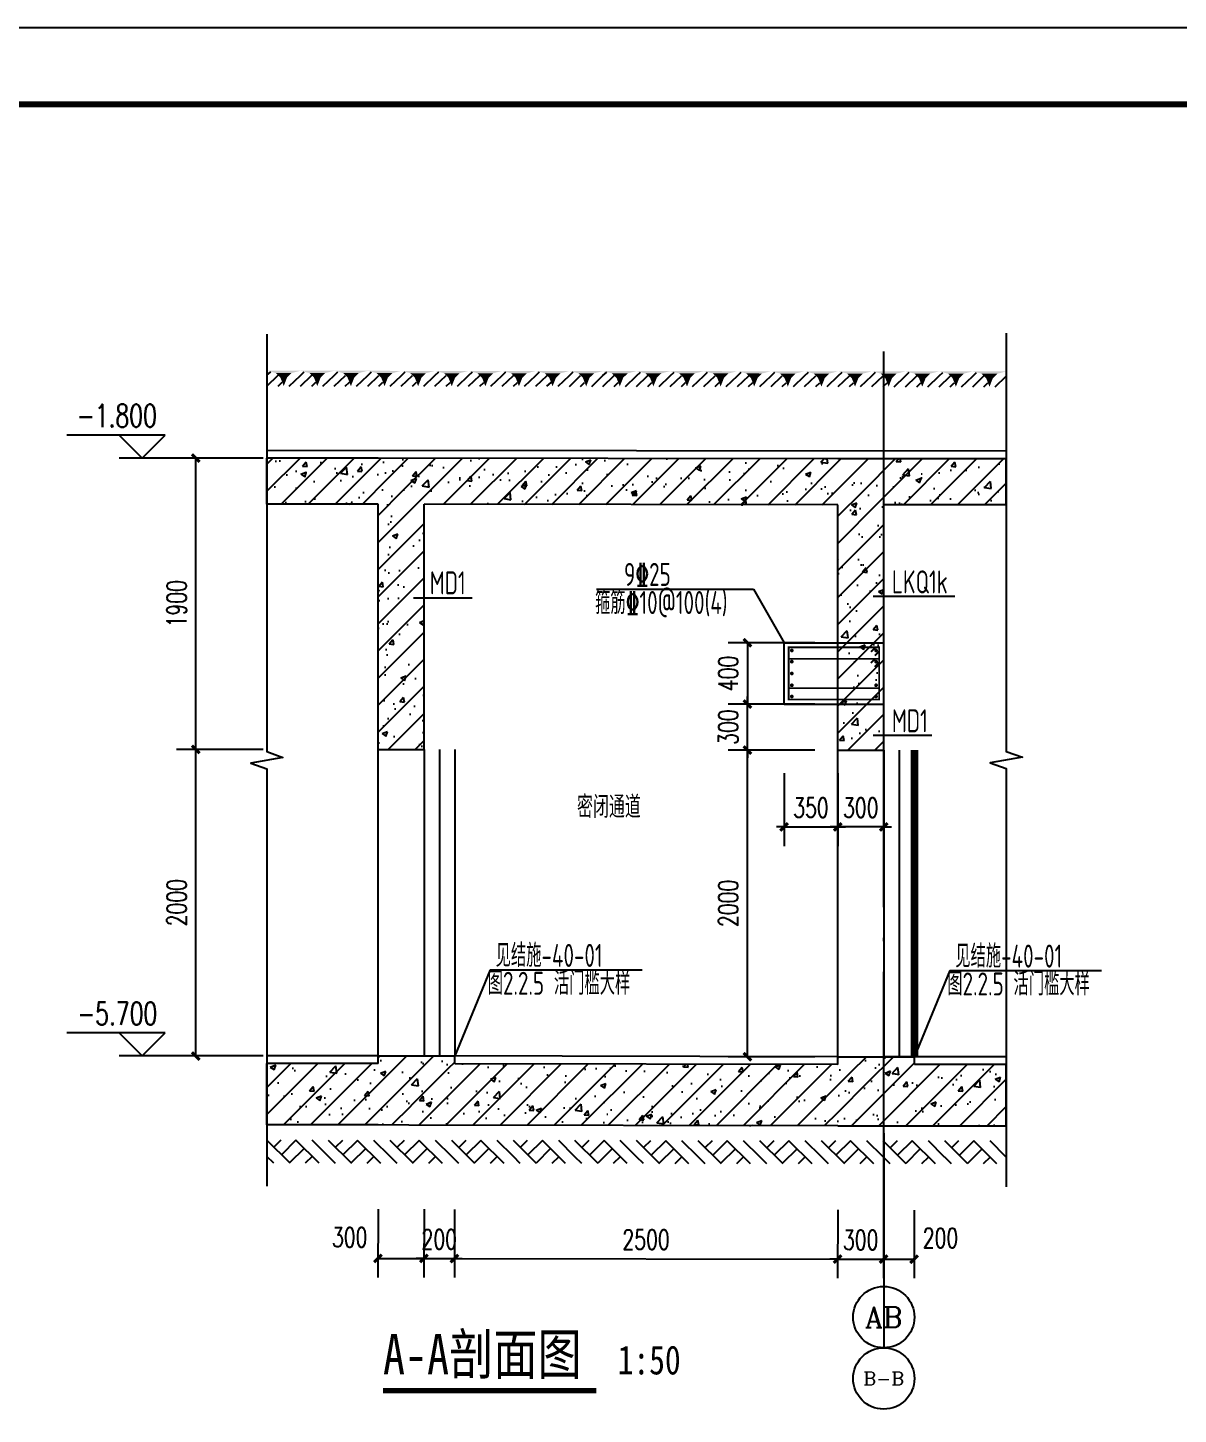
# Model space of a CAD drawing. Extents: x 37906 to 290206, y -18154 to 41246.
# Drawn here: x 89689 to 97199, y 32201 to 41246 of the extents above; entities that cross this region are included whole.
import ezdxf
from ezdxf.enums import TextEntityAlignment as Align

# ---------------------------------------------------------------- set-up
doc = ezdxf.new("R2010")
doc.units = 0
doc.header["$LTSCALE"] = 1000
doc.header["$MEASUREMENT"] = 0
doc.linetypes.add('DOTE', pattern=[2.42, 2, -0.2, 0.02, -0.2])
for name, color, linetype in [('$0$填充', 8, 'Continuous'), ('AXIS', 3, 'Continuous'), ('AXIS_TEXT', 7, 'Continuous'), ('DIM_ELEV', 3, 'Continuous'), ('DIM_SYMB', 3, 'Continuous'), ('DOTE', 1, 'DOTE'), ('ECA_TK', 7, 'Continuous'), ('PUB_DIM', 3, 'Continuous'), ('PUB_HATCH', 8, 'Continuous'), ('PUB_TEXT', 7, 'Continuous'), ('REIN', 1, 'Continuous'), ('RF-M', 7, 'Continuous'), ('RF-QT', 30, 'Continuous'), ('SURFACE', 6, 'Continuous'), ('TEXT', 7, 'Continuous'), ('tk', 7, 'Continuous'), ('可见线', 7, 'Continuous')]:
    doc.layers.add(name, color=color, linetype=linetype)
doc.layers.add('RF-WZ', color=110, linetype='Continuous', lineweight=0)
doc.styles.add('_TCH_AXIS', font='COMPLEX', dxfattribs={"bigfont": 'GBCBIG'})
doc.styles.add('_TCH_DIM', font='SIMPLEX', dxfattribs={"bigfont": 'GBCBIG'})
doc.styles.add('_TCH_DIM_T3', font='SIMPLEX', dxfattribs={"width": 0.705882, "bigfont": 'GBCBIG'})
doc.styles.add('COMPLEX', font='COMPLEX.shx', dxfattribs={"width": 0.65})
doc.styles.add('KING-1', font='GBENOR', dxfattribs={"bigfont": 'GBCBIG'})
doc.styles.get("Standard").update_dxf_attribs({"font": 'tssdeng2.shx', "width": 0.7, "bigfont": 'hztxt.shx'})
doc.styles.add('TSSD_Rein', font='tssdeng2.shx', dxfattribs={"width": 0.7, "bigfont": 'tssdchn.shx'})
doc.styles.add('TYDG_01', font='', dxfattribs={"width": 0.8})
doc.styles.get('TYDG_01').set_extended_font_data('SimSun')
doc.dimstyles.new('_TCH_ARCH&&50', dxfattribs={"dimtxt": 127.5, "dimasz": 50, "dimexe": 125, "dimexo": 150, "dimgap": 61.25, "dimtad": 1, "dimdec": 0, "dimrnd": 5, "dimzin": 0, "dimdsep": 46, "dimtxsty": '_TCH_DIM_T3', "dimblk": 'ARCHTICK', "dimcen": 0.09, "dimclrt": 7, "dimazin": 2, "dimtfac": 1, "dimtdec": 0, "dimtix": 1, "dimtmove": 2, "dimatfit": 3, "dimfxl": 1, "dimtolj": 1, "dimtzin": 0, "dimarcsym": 0})
pattern_1 = [(45, (-1661801.9, -36158.18), (-88.388348, 88.388348), []), (50, (-1661801.9, -36158.18), (358.63009, -31.376067), [37.5, -412.5]), (355, (-1661801.9, -36158.18), (-69.37567, 376.09607), [30, -330]), (100.4514, (-1661772, -36160.8), (289.25469, 344.71977), [31.870095, -350.571056]), (46.1842, (-1661801.9, -36058.18), (533.62052, -82.75951), [56.25, -618.75]), (96.6356, (-1661757.43, -36065.07), (467.33135, 487.05894), [47.80514, -525.8565]), (351.1842, (-1661801.9, -36058.2), (467.33097, 487.0593), [45, -495]), (21, (-1661751.9, -36083.18), (298.453526, -201.309445), [37.5, -412.5]), (326, (-1661751.9, -36083.18), (121.657666, 362.57502), [30, -330]), (71.4514, (-1661727.03, -36099.95), (420.111314, 161.26525), [31.870095, -350.571056]), (37.5, (-1661801.9, -36158.18), (6.079928, 166.446927), [0, -326, 0, -335, 0, -331.25]), (7.5, (-1661801.9, -36158.18), (131.534769, 197.205856), [0, -191, 0, -318.5, 0, -126.25]), (327.5, (-1661913.4, -36158.18), (266.911218, -11.277436), [0, -125, 0, -390, 0, -517.5]), (317.5, (-1661963.4, -36158.18), (291.593085, 50.05249), [0, -162.5, 0, -259, 0, -367.5])]

# ---------------------------------------------------------------- blocks, each defined once
blk = doc.blocks.new('10B_A1E图框')
at = {"layer": 'ECA_TK'}
blk.add_lwpolyline([(0, 0), (841, 0), (841, 594), (0, 594)], close=True, dxfattribs=at)
at = {"layer": 'ECA_TK', "const_width": 0.8}
blk.add_lwpolyline([(831, 10), (831, 584), (18, 584), (18, 10)], close=True, dxfattribs=at)
blk = doc.blocks.new('_ArchTick')
at = {"color": 0, "linetype": 'ByBlock', "const_width": 0.4}
blk.add_lwpolyline([(-0.5, -0.5), (0.5, 0.5)], dxfattribs=at)
blk = doc.blocks.new('*D999')
at = {"layer": 'Defpoints', "color": 0, "transparency": 16777216}
for p in [(95276.3, 33683.8), (95474.8, 33683.5), (95474.1, 33213.2)]:
    blk.add_point(p, dxfattribs=at)
at = {"layer": 'PUB_DIM', "color": 0, "lineweight": -2, "transparency": 16777216}
for p, q in [((95276.1, 33533.8), (95275.4, 33088.5)), ((95474.6, 33533.5), (95474, 33088.2)), ((95275.6, 33213.5), (95474.1, 33213.2))]:
    blk.add_line(p, q, dxfattribs=at)
at = {"layer": 'PUB_DIM', "color": 0, "lineweight": -2, "transparency": 16777216, "xscale": 50, "yscale": 50, "zscale": 50}
for p, rotation in [((95275.6, 33213.5), 179.9164864414937), ((95474.1, 33213.2), 359.9164864414937)]:
    blk.add_blockref('_ArchTick', p, dxfattribs=dict(at, rotation=rotation))
at = {"layer": 'PUB_DIM', "color": 7, "transparency": 16777216, "insert": (95646.8, 33350.4), "char_height": 127.5, "attachment_point": 5, "rotation": 359.91649, "style": '_TCH_DIM_T3'}
blk.add_mtext('\\A1;200', dxfattribs=at)
blk = doc.blocks.new('*D1000')
at = {"layer": 'Defpoints', "color": 0, "transparency": 16777216}
for p in [(94976.3, 33684.2), (95276.3, 33683.8), (95275.6, 33213.5)]:
    blk.add_point(p, dxfattribs=at)
at = {"layer": 'PUB_DIM', "color": 0, "lineweight": -2, "transparency": 16777216}
for p, q in [((94976.1, 33534.2), (94975.4, 33088.9)), ((95276.1, 33533.8), (95275.4, 33088.5)), ((94975.6, 33213.9), (94925.6, 33214)), ((94975.6, 33213.9), (95275.6, 33213.5)), ((95275.6, 33213.5), (95325.6, 33213.4))]:
    blk.add_line(p, q, dxfattribs=at)
at = {"layer": 'PUB_DIM', "color": 0, "lineweight": -2, "transparency": 16777216, "xscale": 50, "yscale": 50, "zscale": 50}
for p, rotation in [((94975.6, 33213.9), 359.916486441494), ((95275.6, 33213.5), 179.9164864414941)]:
    blk.add_blockref('_ArchTick', p, dxfattribs=dict(at, rotation=rotation))
at = {"layer": 'PUB_DIM', "color": 7, "transparency": 16777216, "insert": (95125.8, 33338.7), "char_height": 127.5, "attachment_point": 5, "rotation": 359.91649, "style": '_TCH_DIM_T3'}
blk.add_mtext('\\A1;300', dxfattribs=at)
blk = doc.blocks.new('*D1001')
at = {"layer": 'Defpoints', "color": 0, "transparency": 16777216}
for p in [(92474.9, 33687.9), (94976.3, 33684.2), (94975.6, 33213.9)]:
    blk.add_point(p, dxfattribs=at)
at = {"layer": 'PUB_DIM', "color": 0, "lineweight": -2, "transparency": 16777216}
for p, q in [((92474.6, 33537.9), (92474, 33092.5)), ((94976.1, 33534.2), (94975.4, 33088.9)), ((92474.2, 33217.5), (94975.6, 33213.9))]:
    blk.add_line(p, q, dxfattribs=at)
at = {"layer": 'PUB_DIM', "color": 0, "lineweight": -2, "transparency": 16777216, "xscale": 50, "yscale": 50, "zscale": 50}
for p, rotation in [((92474.2, 33217.5), 179.916486441493), ((94975.6, 33213.9), 359.916486441493)]:
    blk.add_blockref('_ArchTick', p, dxfattribs=dict(at, rotation=rotation))
at = {"layer": 'PUB_DIM', "color": 7, "transparency": 16777216, "insert": (93725.1, 33340.7), "char_height": 127.5, "attachment_point": 5, "rotation": 359.91649, "style": '_TCH_DIM_T3'}
blk.add_mtext('\\A1;2500', dxfattribs=at)
blk = doc.blocks.new('*D1002')
at = {"layer": 'Defpoints', "color": 0, "transparency": 16777216}
for p in [(92276.3, 33688.2), (92474.9, 33687.9), (92474.2, 33217.5)]:
    blk.add_point(p, dxfattribs=at)
at = {"layer": 'PUB_DIM', "color": 0, "lineweight": -2, "transparency": 16777216}
for p, q in [((92276.1, 33538.2), (92275.4, 33092.8)), ((92474.6, 33537.9), (92474, 33092.5)), ((92275.6, 33217.8), (92225.6, 33217.9)), ((92275.6, 33217.8), (92474.2, 33217.5)), ((92474.2, 33217.5), (92524.2, 33217.5))]:
    blk.add_line(p, q, dxfattribs=at)
at = {"layer": 'PUB_DIM', "color": 0, "lineweight": -2, "transparency": 16777216, "xscale": 50, "yscale": 50, "zscale": 50}
for p, rotation in [((92275.6, 33217.8), 359.9164864414922), ((92474.2, 33217.5), 179.9164864414922)]:
    blk.add_blockref('_ArchTick', p, dxfattribs=dict(at, rotation=rotation))
at = {"layer": 'PUB_DIM', "color": 7, "transparency": 16777216, "insert": (92375.1, 33342.7), "char_height": 127.5, "attachment_point": 5, "rotation": 359.91649, "style": '_TCH_DIM_T3'}
blk.add_mtext('\\A1;200', dxfattribs=at)
blk = doc.blocks.new('*D1003')
at = {"layer": 'Defpoints', "color": 0, "transparency": 16777216}
for p in [(91976.3, 33688.6), (92276.3, 33688.2), (92275.6, 33217.8)]:
    blk.add_point(p, dxfattribs=at)
at = {"layer": 'PUB_DIM', "color": 0, "lineweight": -2, "transparency": 16777216}
for p, q in [((91976.1, 33538.6), (91975.4, 33093.3)), ((92276.1, 33538.2), (92275.4, 33092.8)), ((91975.6, 33218.3), (92275.6, 33217.8))]:
    blk.add_line(p, q, dxfattribs=at)
at = {"layer": 'PUB_DIM', "color": 0, "lineweight": -2, "transparency": 16777216, "xscale": 50, "yscale": 50, "zscale": 50}
for p, rotation in [((91975.6, 33218.3), 179.916486441493), ((92275.6, 33217.8), 359.916486441493)]:
    blk.add_blockref('_ArchTick', p, dxfattribs=dict(at, rotation=rotation))
at = {"layer": 'PUB_DIM', "color": 7, "transparency": 16777216, "insert": (91790.7, 33356.1), "char_height": 127.5, "attachment_point": 5, "rotation": 359.91649, "style": '_TCH_DIM_T3'}
blk.add_mtext('\\A1;300', dxfattribs=at)
blk = doc.blocks.new('*D1004')
at = {"layer": 'Defpoints', "color": 0, "transparency": 16777216}
for p in [(90786.2, 38438.6), (91376.3, 38438.6), (91376.3, 36538.6)]:
    blk.add_point(p, dxfattribs=at)
at = {"layer": 'PUB_DIM', "color": 0, "lineweight": -2, "transparency": 16777216}
for p, q in [((91226.3, 38438.6), (90661.2, 38438.6)), ((90786.2, 36538.6), (90786.2, 38438.6)), ((91226.3, 36538.6), (90661.2, 36538.6))]:
    blk.add_line(p, q, dxfattribs=at)
at = {"layer": 'PUB_DIM', "color": 0, "lineweight": -2, "transparency": 16777216, "xscale": 50, "yscale": 50, "zscale": 50}
for p, rotation in [((90786.2, 38438.6), 90), ((90786.2, 36538.6), 270)]:
    blk.add_blockref('_ArchTick', p, dxfattribs=dict(at, rotation=rotation))
at = {"layer": 'PUB_DIM', "color": 7, "transparency": 16777216, "insert": (90661.2, 37488.6), "char_height": 127.5, "attachment_point": 5, "rotation": 90, "style": '_TCH_DIM_T3'}
blk.add_mtext('\\A1;1900', dxfattribs=at)
blk = doc.blocks.new('*D1005')
at = {"layer": 'Defpoints', "color": 0, "transparency": 16777216}
for p in [(90786.2, 36538.6), (91376.3, 36538.6), (91376.3, 34538.6)]:
    blk.add_point(p, dxfattribs=at)
at = {"layer": 'PUB_DIM', "color": 0, "lineweight": -2, "transparency": 16777216}
for p, q in [((91226.3, 36538.6), (90661.2, 36538.6)), ((90786.2, 34538.6), (90786.2, 36538.6)), ((91226.3, 34538.6), (90661.2, 34538.6))]:
    blk.add_line(p, q, dxfattribs=at)
at = {"layer": 'PUB_DIM', "color": 0, "lineweight": -2, "transparency": 16777216, "xscale": 50, "yscale": 50, "zscale": 50}
for p, rotation in [((90786.2, 36538.6), 90), ((90786.2, 34538.6), 270)]:
    blk.add_blockref('_ArchTick', p, dxfattribs=dict(at, rotation=rotation))
at = {"layer": 'PUB_DIM', "color": 7, "transparency": 16777216, "insert": (90661.2, 35538.6), "char_height": 127.5, "attachment_point": 5, "rotation": 90, "style": '_TCH_DIM_T3'}
blk.add_mtext('\\A1;2000', dxfattribs=at)
blk = doc.blocks.new('$LinePat$素土夯实')
at = {"color": 0}
for p, q in [((0, -210), (210, 0)), ((120, -300), (420, 0)), ((420, 0), (608, -188)), ((495, -300), (795, 0)), ((615, 0), (705, -90)), ((315, -105), (502, -293)), ((210, -210), (300, -300)), ((705, -300), (795, -210))]:
    blk.add_line(p, q, dxfattribs=at)
blk = doc.blocks.new('$LinePat$自然土壤')
at = {"color": 0}
for p, q in [((0, -90), (71, -19)), ((0, -300), (211, -89)), ((210, -300), (286, -224)), ((420, -300), (630, -90))]:
    blk.add_line(p, q, dxfattribs=at)
for points in [[(0, 0), (630, 0), (168, -45), (462, -45)], [(168, -45), (462, -45), (252, -132), (378, -132)], [(252, -132), (378, -132), (315, -300)]]:
    blk.add_solid(points, dxfattribs=at)
blk = doc.blocks.new('_AXISO')
blk.add_circle((0, 0), 0.5)
at = {"layer": 'AXIS_TEXT', "style": 'COMPLEX', "width": 1.041667}
blk.add_attdef('A', text='', height=0.56, dxfattribs=at).set_placement((-0.25, -0.28), (0.25, -0.28), align=Align.FIT)
blk = doc.blocks.new('*D1032')
at = {"layer": 'Defpoints', "color": 0, "transparency": 16777216}
for p in [(94386.2, 36833.9), (94976.3, 36833.9), (94976.3, 36533.9)]:
    blk.add_point(p, dxfattribs=at)
at = {"layer": 'PUB_DIM', "color": 0, "lineweight": -2, "transparency": 16777216}
for p, q in [((94826.3, 36833.9), (94261.2, 36833.9)), ((94386.2, 36833.9), (94386.2, 36883.9)), ((94386.2, 36533.9), (94386.2, 36833.9)), ((94826.3, 36533.9), (94261.2, 36533.9)), ((94386.2, 36533.9), (94386.2, 36483.9))]:
    blk.add_line(p, q, dxfattribs=at)
at = {"layer": 'PUB_DIM', "color": 0, "lineweight": -2, "transparency": 16777216, "xscale": 50, "yscale": 50, "zscale": 50}
for p, rotation in [((94386.2, 36833.9), 270), ((94386.2, 36533.9), 90)]:
    blk.add_blockref('_ArchTick', p, dxfattribs=dict(at, rotation=rotation))
at = {"layer": 'PUB_DIM', "color": 7, "transparency": 16777216, "insert": (94261.2, 36683.9), "char_height": 127.5, "attachment_point": 5, "rotation": 90, "style": '_TCH_DIM_T3'}
blk.add_mtext('\\A1;300', dxfattribs=at)
blk = doc.blocks.new('*D1033')
at = {"layer": 'Defpoints', "color": 0, "transparency": 16777216}
for p in [(94386.2, 36533.9), (94976.3, 36533.9), (94976.3, 34533.9)]:
    blk.add_point(p, dxfattribs=at)
at = {"layer": 'PUB_DIM', "color": 0, "lineweight": -2, "transparency": 16777216}
for p, q in [((94826.3, 36533.9), (94261.2, 36533.9)), ((94386.2, 34533.9), (94386.2, 36533.9)), ((94826.3, 34533.9), (94261.2, 34533.9))]:
    blk.add_line(p, q, dxfattribs=at)
at = {"layer": 'PUB_DIM', "color": 0, "lineweight": -2, "transparency": 16777216, "xscale": 50, "yscale": 50, "zscale": 50}
for p, rotation in [((94386.2, 36533.9), 90), ((94386.2, 34533.9), 270)]:
    blk.add_blockref('_ArchTick', p, dxfattribs=dict(at, rotation=rotation))
at = {"layer": 'PUB_DIM', "color": 7, "transparency": 16777216, "insert": (94261.2, 35533.9), "char_height": 127.5, "attachment_point": 5, "rotation": 90, "style": '_TCH_DIM_T3'}
blk.add_mtext('\\A1;2000', dxfattribs=at)
blk = doc.blocks.new('*D1034')
at = {"layer": 'Defpoints', "color": 0, "transparency": 16777216}
for p in [(94976.3, 37233.9), (94386.2, 36833.9), (94976.3, 36833.9)]:
    blk.add_point(p, dxfattribs=at)
at = {"layer": 'PUB_DIM', "color": 0, "lineweight": -2, "transparency": 16777216}
for p, q in [((94826.3, 37233.9), (94261.2, 37233.9)), ((94386.2, 37233.9), (94386.2, 36833.9)), ((94826.3, 36833.9), (94261.2, 36833.9))]:
    blk.add_line(p, q, dxfattribs=at)
at = {"layer": 'PUB_DIM', "color": 0, "lineweight": -2, "transparency": 16777216, "xscale": 50, "yscale": 50, "zscale": 50}
for p, rotation in [((94386.2, 37233.9), 90), ((94386.2, 36833.9), 270)]:
    blk.add_blockref('_ArchTick', p, dxfattribs=dict(at, rotation=rotation))
at = {"layer": 'PUB_DIM', "color": 7, "transparency": 16777216, "insert": (94261.2, 37033.9), "char_height": 127.5, "attachment_point": 5, "rotation": 90, "style": '_TCH_DIM_T3'}
blk.add_mtext('\\A1;400', dxfattribs=at)
blk = doc.blocks.new('*D1035')
at = {"layer": 'Defpoints', "color": 0, "transparency": 16777216}
for p in [(94976.3, 36533.9), (95276.3, 36533.9), (94976.3, 36032.9)]:
    blk.add_point(p, dxfattribs=at)
at = {"layer": 'PUB_DIM', "color": 0, "lineweight": -2, "transparency": 16777216}
for p, q in [((94976.3, 36383.9), (94976.3, 35907.9)), ((95276.3, 36383.9), (95276.3, 35907.9)), ((94976.3, 36032.9), (94926.3, 36032.9)), ((95276.3, 36032.9), (94976.3, 36032.9)), ((95276.3, 36032.9), (95326.3, 36032.9))]:
    blk.add_line(p, q, dxfattribs=at)
at = {"layer": 'PUB_DIM', "color": 0, "lineweight": -2, "transparency": 16777216, "xscale": 50, "yscale": 50, "zscale": 50}
for p, rotation in [((94976.3, 36032.9), 359.9999999930742), ((95276.3, 36032.9), 179.9999999930742)]:
    blk.add_blockref('_ArchTick', p, dxfattribs=dict(at, rotation=rotation))
at = {"layer": 'PUB_DIM', "color": 7, "transparency": 16777216, "insert": (95126.3, 36157.9), "char_height": 127.5, "attachment_point": 5, "rotation": 360, "style": '_TCH_DIM_T3'}
blk.add_mtext('\\A1;300', dxfattribs=at)
blk = doc.blocks.new('*D1036')
at = {"layer": 'Defpoints', "color": 0, "transparency": 16777216}
for p in [(94626.3, 36533.9), (94976.3, 36533.9), (94976.3, 36032.9)]:
    blk.add_point(p, dxfattribs=at)
at = {"layer": 'PUB_DIM', "color": 0, "lineweight": -2, "transparency": 16777216}
for p, q in [((94626.3, 36383.9), (94626.3, 35907.9)), ((94976.3, 36383.9), (94976.3, 35907.9)), ((94626.3, 36032.9), (94576.3, 36032.9)), ((94626.3, 36032.9), (94976.3, 36032.9)), ((94976.3, 36032.9), (95026.3, 36032.9))]:
    blk.add_line(p, q, dxfattribs=at)
at = {"layer": 'PUB_DIM', "color": 0, "lineweight": -2, "transparency": 16777216, "xscale": 50, "yscale": 50, "zscale": 50}
blk.add_blockref('_ArchTick', (94626.3, 36032.9), dxfattribs=at)
at = {"layer": 'PUB_DIM', "color": 0, "lineweight": -2, "transparency": 16777216, "xscale": 50, "yscale": 50, "zscale": 50, "rotation": 180}
blk.add_blockref('_ArchTick', (94976.3, 36032.9), dxfattribs=at)
at = {"layer": 'PUB_DIM', "color": 7, "transparency": 16777216, "insert": (94801.3, 36157.9), "char_height": 127.5, "attachment_point": 5, "style": '_TCH_DIM_T3'}
blk.add_mtext('\\A1;350', dxfattribs=at)

msp = doc.modelspace()

# ---------------------------------------------------------------- hatches: boundary and pattern name
at = {"layer": 'PUB_HATCH'}
h = msp.add_hatch(dxfattribs=at)
h.set_pattern_fill('钢筋混凝土', color=256, scale=50, style=0)
h.set_pattern_definition(pattern_1)
h.paths.add_polyline_path([(92051.4, 38288.5), (91976.3, 38438.6), (91250.3, 38438.6), (91250.3, 38138.6), (91976.3, 38138.6)])
h = msp.add_hatch(dxfattribs=at)
h.set_pattern_fill('钢筋混凝土', color=256, scale=50, style=0)
h.set_pattern_definition(pattern_1)
h.paths.add_polyline_path([(95051.4, 38283.9), (94976.8, 38433.9), (91976.8, 38438.6), (92051.4, 38288.5), (92276.3, 38138.1), (94976.3, 38133.9)])
h = msp.add_hatch(dxfattribs=at)
h.set_pattern_fill('钢筋混凝土', color=256, scale=50, style=0)
h.set_pattern_definition(pattern_1)
h.paths.add_polyline_path([(96076.3, 38433.9), (94976.3, 38433.9), (95051.4, 38283.9), (95276.3, 38133.9), (96076.3, 38133.9)])
h = msp.add_hatch(dxfattribs=at)
h.set_pattern_fill('钢筋混凝土', color=256, scale=50, style=0)
h.set_pattern_definition(pattern_1)
h.paths.add_polyline_path([(92276.3, 36538.6), (92276.3, 38138.1), (92051.4, 38288.5), (91976.3, 38138.6), (91976.3, 36538.6)])
h = msp.add_hatch(dxfattribs=at)
h.set_pattern_fill('钢筋混凝土', color=256, scale=50, style=0)
h.set_pattern_definition(pattern_1)
h.paths.add_polyline_path([(95276.3, 36533.9), (95276.3, 38133.9), (95051.4, 38283.9), (94976.3, 38133.9), (94976.3, 36533.9)])
h = msp.add_hatch(dxfattribs=at)
h.set_pattern_fill('钢筋混凝土', color=256, scale=50, style=0)
h.set_pattern_definition(pattern_1)
h.paths.add_polyline_path([(91976.4, 34355.3), (91976.3, 34488.6), (91250.3, 34488.6), (91250.3, 34088.6), (91976.3, 34088.6)])
h = msp.add_hatch(dxfattribs=at)
h.set_pattern_fill('钢筋混凝土', color=256, scale=50, style=0)
h.set_pattern_definition(pattern_1)
h.paths.add_polyline_path([(92201.2, 34288.2), (91976.3, 34488.6), (91976.9, 34488.6), (91976.5, 34355.3), (91976.1, 34088.6), (92176.1, 34088.2)])
h = msp.add_hatch(dxfattribs=at)
h.set_pattern_fill('钢筋混凝土', color=256, scale=50, style=0)
h.set_pattern_definition(pattern_1)
h.paths.add_polyline_path([(92201.2, 34288.2), (92476.3, 34487.8), (92476.3, 34538.6), (91976.3, 34538.6), (91976.3, 34488.6)])
h = msp.add_hatch(dxfattribs=at)
h.set_pattern_fill('钢筋混凝土', color=256, scale=50, style=0)
h.set_pattern_definition(pattern_1)
h.paths.add_polyline_path([(94976.4, 34350.5), (94976.8, 34483.9), (92476.3, 34487.8), (92201.2, 34288.2), (92176.2, 34088.2), (94976.1, 34083.9)])
h = msp.add_hatch(dxfattribs=at)
h.set_pattern_fill('钢筋混凝土', color=256, scale=50, style=0)
h.set_pattern_definition(pattern_1)
h.paths.add_polyline_path([(95209.6, 34350.5), (95476.3, 34483.9), (95476.3, 34533.9), (94976.3, 34533.9), (94976.3, 34483.9)])
h = msp.add_hatch(dxfattribs=at)
h.set_pattern_fill('钢筋混凝土', color=256, scale=50, style=0)
h.set_pattern_definition(pattern_1)
h.paths.add_polyline_path([(95209.6, 34350.5), (94976.3, 34483.9), (94976.4, 34350.5), (94976.3, 34083.9), (95176.3, 34083.9)])
h = msp.add_hatch(dxfattribs=at)
h.set_pattern_fill('钢筋混凝土', color=256, scale=50, style=0)
h.set_pattern_definition(pattern_1)
h.paths.add_polyline_path([(96076.3, 34483.9), (95476.3, 34483.9), (95209.6, 34350.5), (95176.3, 34083.9), (96076.3, 34083.9)])

# ---------------------------------------------------------------- linework, layer by layer
for p, q in [((96076.3, 38483.9), (91250.3, 38488.6)), ((94426.3, 37584.2), (94626.3, 37233.9)), ((92590.2, 37525.4), (92206.9, 37525.4)), ((95740.6, 37535.1), (95207.4, 37535.2)), ((95590.7, 36629.2), (95207.4, 36629.3))]:
    msp.add_line(p, q)
at = {"const_width": 12}
msp.add_lwpolyline([(94656.3, 37203.9), (95246.3, 37203.9), (95246.3, 36863.9), (94656.3, 36863.9)], close=True, dxfattribs=at)
for points in [[(95192.6, 37175.1), (95221.3, 37203.9)], [(95217.6, 37150.1), (95246.3, 37178.9)], [(94656.3, 37129.3), (95246.3, 37129.3)], [(95192.6, 37102.2), (95221.3, 37130.9)], [(95217.6, 37077.2), (95246.3, 37105.9)], [(94656.3, 36938.4), (95246.3, 36938.4)]]:
    msp.add_lwpolyline(points, dxfattribs=at)
at = {"layer": 'AXIS'}
for p, q in [((95276.4, 34034.8), (95276.4, 33034.8)), ((95276.4, 34034.7), (95276.4, 32634.7))]:
    msp.add_line(p, q, dxfattribs=at)
at = {"layer": 'DIM_ELEV'}
for p, q in [((90586.2, 38588.6), (89945.3, 38588.6)), ((90436.2, 38438.6), (90286.2, 38588.6)), ((90436.2, 38438.6), (90586.2, 38588.6)), ((90786.2, 38438.6), (90286.2, 38438.6)), ((90586.2, 34688.6), (89945.3, 34688.6)), ((90436.2, 34538.6), (90286.2, 34688.6)), ((90436.2, 34538.6), (90586.2, 34688.6)), ((90786.2, 34538.6), (90286.2, 34538.6))]:
    msp.add_line(p, q, dxfattribs=at)
at = {"layer": 'DIM_SYMB'}
for points in [[(91250.3, 39246.8), (91250.3, 36523.9), (91355.3, 36485.7), (91145.3, 36448.7), (91250.3, 36411.4), (91250.3, 33688.6)], [(96076.3, 39254.4), (96076.3, 36525.4), (96181.3, 36487.2), (95971.3, 36450.1), (96076.3, 36412.9), (96076.3, 33683.9)]]:
    msp.add_lwpolyline(points, dxfattribs=at)
at = {"layer": 'DIM_SYMB', "const_width": 35}
msp.add_lwpolyline([(92007.9, 32354.3), (93400, 32354.3)], dxfattribs=at)
at = {"layer": 'DOTE'}
msp.add_line((95276.2, 33088.5), (95277.3, 39133.3), dxfattribs=at)
at = {"layer": 'REIN', "const_width": 12.2}
for points in [[(94682.4, 37183.9, -1), (94670.2, 37183.9, -1)], [(95220.2, 37183.9, 1), (95232.4, 37183.9, 1)], [(94682.4, 37110.9, 1), (94670.2, 37110.9, 1)], [(95220.2, 37110.9, -1), (95232.4, 37110.9, -1)], [(94682.4, 37033.9, 1), (94670.2, 37033.9, 1)], [(94682.4, 36956.8, -1), (94670.2, 36956.8, -1)], [(95220.2, 36956.8, 1), (95232.4, 36956.8, 1)], [(94682.4, 36883.9, 1), (94670.2, 36883.9, 1)], [(95220.2, 36883.9, -1), (95232.4, 36883.9, -1)]]:
    msp.add_lwpolyline(points, format="xyb", close=True, dxfattribs=at)
at = {"layer": 'RF-M'}
for p, q in [((91976.3, 34538.6), (91976.3, 36538.6)), ((92276.3, 36538.6), (92276.3, 34538.6)), ((92376.3, 36538.6), (92376.3, 34538.6)), ((92476.3, 36538.6), (92476.3, 34538.6)), ((94976.3, 34533.9), (94976.3, 36533.9)), ((95276.3, 36533.9), (95276.3, 34533.9)), ((95376.3, 36533.9), (95376.3, 34533.9)), ((95476.3, 36533.9), (95476.3, 34533.9))]:
    msp.add_line(p, q, dxfattribs=at)
at = {"layer": 'RF-M', "const_width": 50}
msp.add_lwpolyline([(95476.3, 36533.9), (95476.3, 34533.9)], dxfattribs=at)
at = {"layer": 'RF-QT'}
for p, q in [((91976.3, 38438.6), (91250.3, 38438.6)), ((91250.3, 38138.6), (91250.3, 38438.6)), ((94976.8, 38433.9), (91976.8, 38438.6)), ((96076.3, 38433.9), (94976.3, 38433.9)), ((96076.3, 38133.9), (96076.3, 38433.9)), ((91976.3, 38138.6), (91250.3, 38138.6)), ((91976.3, 36538.6), (91976.3, 38138.6)), ((92276.3, 36538.6), (92276.3, 38138.1)), ((94976.3, 38133.9), (92276.3, 38138.1)), ((94976.3, 36533.9), (94976.3, 38133.9)), ((96076.3, 38133.9), (95276.3, 38133.9)), ((95276.3, 36533.9), (95276.3, 38133.9)), ((94626.3, 36833.9), (94626.3, 37233.9)), ((94626.3, 37233.9), (95276.3, 37233.9)), ((94626.3, 36833.9), (95276.3, 36833.9)), ((91976.3, 36538.6), (92276.3, 36538.6)), ((94976.3, 36533.9), (95276.3, 36533.9)), ((91976.3, 34488.6), (91250.3, 34488.6)), ((91250.3, 34088.6), (91250.3, 34488.6)), ((91976.3, 34488.6), (91976.3, 34538.6)), ((91976.3, 34538.6), (92476.3, 34538.6)), ((91976.3, 34488.6), (91976.9, 34488.6)), ((92476.3, 34487.8), (92476.3, 34538.6)), ((94976.8, 34483.9), (92476.3, 34487.8)), ((94976.3, 34483.9), (94976.3, 34533.9)), ((94976.3, 34533.9), (95476.3, 34533.9)), ((95476.3, 34483.9), (95476.3, 34533.9)), ((96076.3, 34483.9), (95476.3, 34483.9)), ((96076.3, 34083.9), (96076.3, 34483.9)), ((91976.3, 34088.6), (91250.3, 34088.6)), ((92176.1, 34088.2), (91976.1, 34088.6)), ((94976.1, 34083.9), (92176.2, 34088.2)), ((94976.3, 34083.9), (96076.3, 34083.9))]:
    msp.add_line(p, q, dxfattribs=at)
at = {"layer": 'TEXT'}
msp.add_line((93401.5, 37584.2), (94426.3, 37584.2), dxfattribs=at)
at = {"layer": 'TEXT', "color": 4}
for p, q in [((92706.9, 35100.5), (92476.3, 34538.6)), ((92706.9, 35100.5), (93698.6, 35100.5)), ((95706.9, 35096.1), (95476.3, 34534.2)), ((95706.9, 35096.1), (96698.6, 35096.1))]:
    msp.add_line(p, q, dxfattribs=at)
at = {"layer": '可见线'}
for p, q in [((91976.3, 34538.6), (91250.3, 34538.6)), ((94976.3, 34533.9), (92276.3, 34538.6)), ((96076.3, 34533.9), (95276.3, 34533.9))]:
    msp.add_line(p, q, dxfattribs=at)

# ---------------------------------------------------------------- block references
at = {"layer": '$0$填充', "xscale": -0.5058674719164072, "yscale": 0.5, "zscale": 0.5, "rotation": 359.9435202274091}
for p in [(91652.5, 33988.2), (92054.6, 33987.8), (92456.8, 33987.4), (92859, 33987), (93261.1, 33986.6), (93663.3, 33986.2), (94065.5, 33985.8), (94467.6, 33985.4), (94869.8, 33985), (95272, 33984.6), (95674.1, 33984.3), (96076.3, 33983.9)]:
    msp.add_blockref('$LinePat$素土夯实', p, dxfattribs=at)
at = {"layer": 'AXIS'}
ref = msp.add_blockref('_AXISO', (95276.4, 32834.8), dxfattribs=dict(at, xscale=400, yscale=400, zscale=400))
ref.add_attrib('A', 'AB', dxfattribs={"layer": 'AXIS_TEXT', "height": 135.43, "style": '_TCH_AXIS'}).set_placement((95153.9, 32767.1), (95398.9, 32767.1), align=Align.FIT)
ref = msp.add_blockref('_AXISO', (95276.4, 32434.7), dxfattribs=dict(at, xscale=400, yscale=400, zscale=400))
ref.add_attrib('A', 'B-B', dxfattribs={"layer": 'AXIS_TEXT', "height": 86.08, "style": '_TCH_AXIS'}).set_placement((95143.2, 32391.7), (95409.6, 32391.7), align=Align.FIT)
at = {"layer": 'SURFACE', "color": 8, "xscale": 0.348194493650849, "yscale": 0.3333333333333333, "zscale": 0.3333333333333333, "rotation": 359.9435202191223}
for p in [(91250.4, 39008.8), (91469.7, 39008.6), (91689.1, 39008.4), (91908.5, 39008.2), (92127.8, 39007.9), (92347.2, 39007.7), (92566.5, 39007.5), (92785.9, 39007.3), (93005.3, 39007.1), (93224.6, 39006.9), (93444, 39006.6), (93663.4, 39006.4), (93882.7, 39006.2), (94102.1, 39006), (94321.4, 39005.8), (94540.8, 39005.6), (94760.2, 39005.3), (94979.5, 39005.1), (95198.9, 39004.9), (95418.3, 39004.7), (95637.6, 39004.5), (95857, 39004.3)]:
    msp.add_blockref('$LinePat$自然土壤', p, dxfattribs=at)
at = {"layer": 'tk', "xscale": 50, "yscale": 50, "zscale": 50}
msp.add_blockref('10B_A1E图框', (79956.2, 11546.3), dxfattribs=at)

# ---------------------------------------------------------------- texts
at = {"width": 0.7}
msp.add_text('MD1', height=150, dxfattribs=at).set_placement((92313.3, 37550.1))
for s, p in [('LKQ1k', (95329.5, 37556.3)), ('MD1', (95329.5, 36650.4))]:
    msp.add_text(s, height=150, rotation=359.99028, dxfattribs=at).set_placement(p)
at = {"layer": 'PUB_TEXT'}
for s, height, style, width, p in [('-1.800', 148.75, '_TCH_DIM', 0.705882, (90009.8, 38641.1)), ('-5.700', 148.75, '_TCH_DIM', 0.705882, (90012.8, 34741.1)), ('A-A剖面图', 264.35, 'TYDG_01', 0.8, (92007.9, 32461.2)), ('1:50', 188.82, 'TYDG_01', 0.8, (93540, 32461.2))]:
    msp.add_text(s, height=height, dxfattribs=dict(at, style=style, width=width)).set_placement(p)
at = {"layer": 'RF-WZ', "style": 'KING-1'}
msp.add_text('密闭通道', height=144.68, dxfattribs=at).set_placement((93274.2, 36090.9))
at = {"layer": 'TEXT', "color": 4, "ltscale": 100, "style": 'TSSD_Rein', "width": 0.7}
for s, p in [('9\x8425', (93581.1, 37605)), ('箍筋\x8410@100(4)', (93392.4, 37421.6)), ('见结施-40-01', (92743.2, 35119.6)), ('见结施-40-01', (95743.2, 35115.2)), ('图2.2.5 活门槛大样', (92691.2, 34937.7)), ('图2.2.5 活门槛大样', (95691.1, 34933.3))]:
    msp.add_text(s, height=150, dxfattribs=at).set_placement(p)

# ---------------------------------------------------------------- dimensions: what is measured, and where the dimension line sits
at = {"layer": 'PUB_DIM'}
for p1, p2, distance, picture, middle in [((91376.3, 36538.6), (91376.3, 38438.6), 590.1, '*D1004', (90661.2, 37488.6)), ((94976.3, 37233.9), (94976.3, 36833.9), -590.1, '*D1034', (94261.2, 37033.9)), ((94976.3, 36533.9), (94976.3, 36833.9), 590.1, '*D1032', (94261.2, 36683.9)), ((91376.3, 34538.6), (91376.3, 36538.6), 590.1, '*D1005', (90661.2, 35538.6)), ((94976.3, 34533.9), (94976.3, 36533.9), 590.1, '*D1033', (94261.2, 35533.9)), ((94626.3, 36533.9), (94976.3, 36533.9), -501, '*D1036', (94801.3, 36157.9)), ((95276.3, 36533.9), (94976.3, 36533.9), 501, '*D1035', (95126.3, 36157.9)), ((94976.3, 33684.2), (95276.3, 33683.8), -470.3, '*D1000', (95125.8, 33338.7))]:
    dim = msp.add_aligned_dim(p1=p1, p2=p2, distance=distance, dimstyle='_TCH_ARCH&&50', dxfattribs=at)
    dim.commit()
    dim.dimension.update_dxf_attribs({"geometry": picture, "text_midpoint": middle})
dim = msp.add_linear_dim(base=(92275.6, 33217.8), p1=(91976.3, 33688.6), p2=(92276.3, 33688.2), angle=359.91649, dimstyle='_TCH_ARCH&&50', dxfattribs=at)
dim.commit()
dim.dimension.update_dxf_attribs({"geometry": '*D1003', "text_midpoint": (91790.7, 33356.1), "dimtype": 161})
for p1, p2, text, picture, middle in [((92276.3, 33688.2), (92474.9, 33687.9), '200', '*D1002', (92375.1, 33342.7)), ((92474.9, 33687.9), (94976.3, 33684.2), '2500', '*D1001', (93725.1, 33340.7))]:
    dim = msp.add_aligned_dim(p1=p1, p2=p2, distance=-470.3, text=text, dimstyle='_TCH_ARCH&&50', dxfattribs=at)
    dim.commit()
    dim.dimension.update_dxf_attribs({"geometry": picture, "text_midpoint": middle})
dim = msp.add_linear_dim(base=(95474.1, 33213.2), p1=(95276.3, 33683.8), p2=(95474.8, 33683.5), angle=359.91649, text='200', dimstyle='_TCH_ARCH&&50', dxfattribs=at)
dim.commit()
dim.dimension.update_dxf_attribs({"geometry": '*D999', "text_midpoint": (95646.8, 33350.4), "dimtype": 161})

doc.saveas('drawing.dxf')
